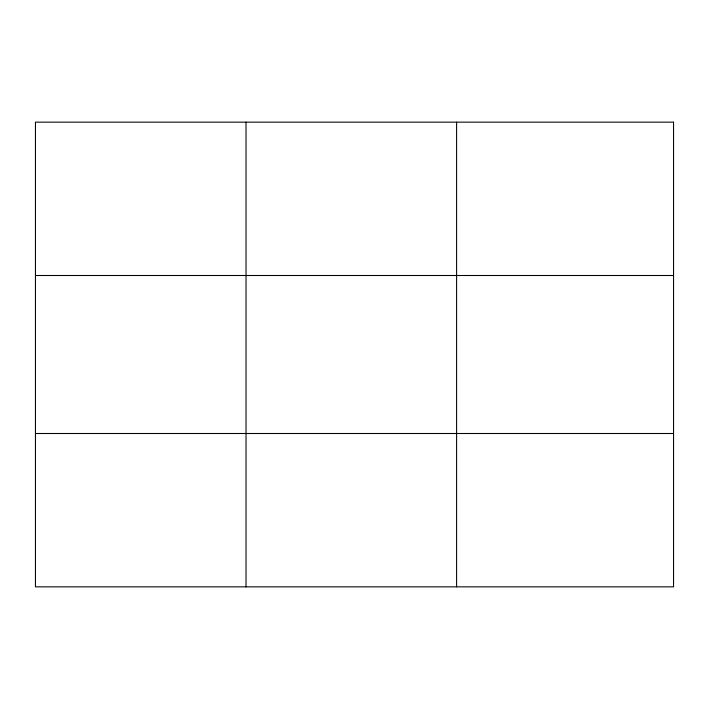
<?xml version="1.0" encoding="UTF-8"?>
<svg xmlns="http://www.w3.org/2000/svg" width="709" height="709" viewBox="0 0 709 709"><rect width="100%" height="100%" fill="white"/><g stroke="black" fill="none" stroke-linecap="round" stroke-linejoin="round"><path stroke-width="1.06" d="M246.023 586.848L246.023 122.152M456.596 586.848L456.596 122.152M35.45 275.5L673.55 275.5M35.45 433.5L673.55 433.5M673.55 122.152L673.55 586.848L35.45 586.848L35.45 122.152L673.55 122.152"/></g></svg>
